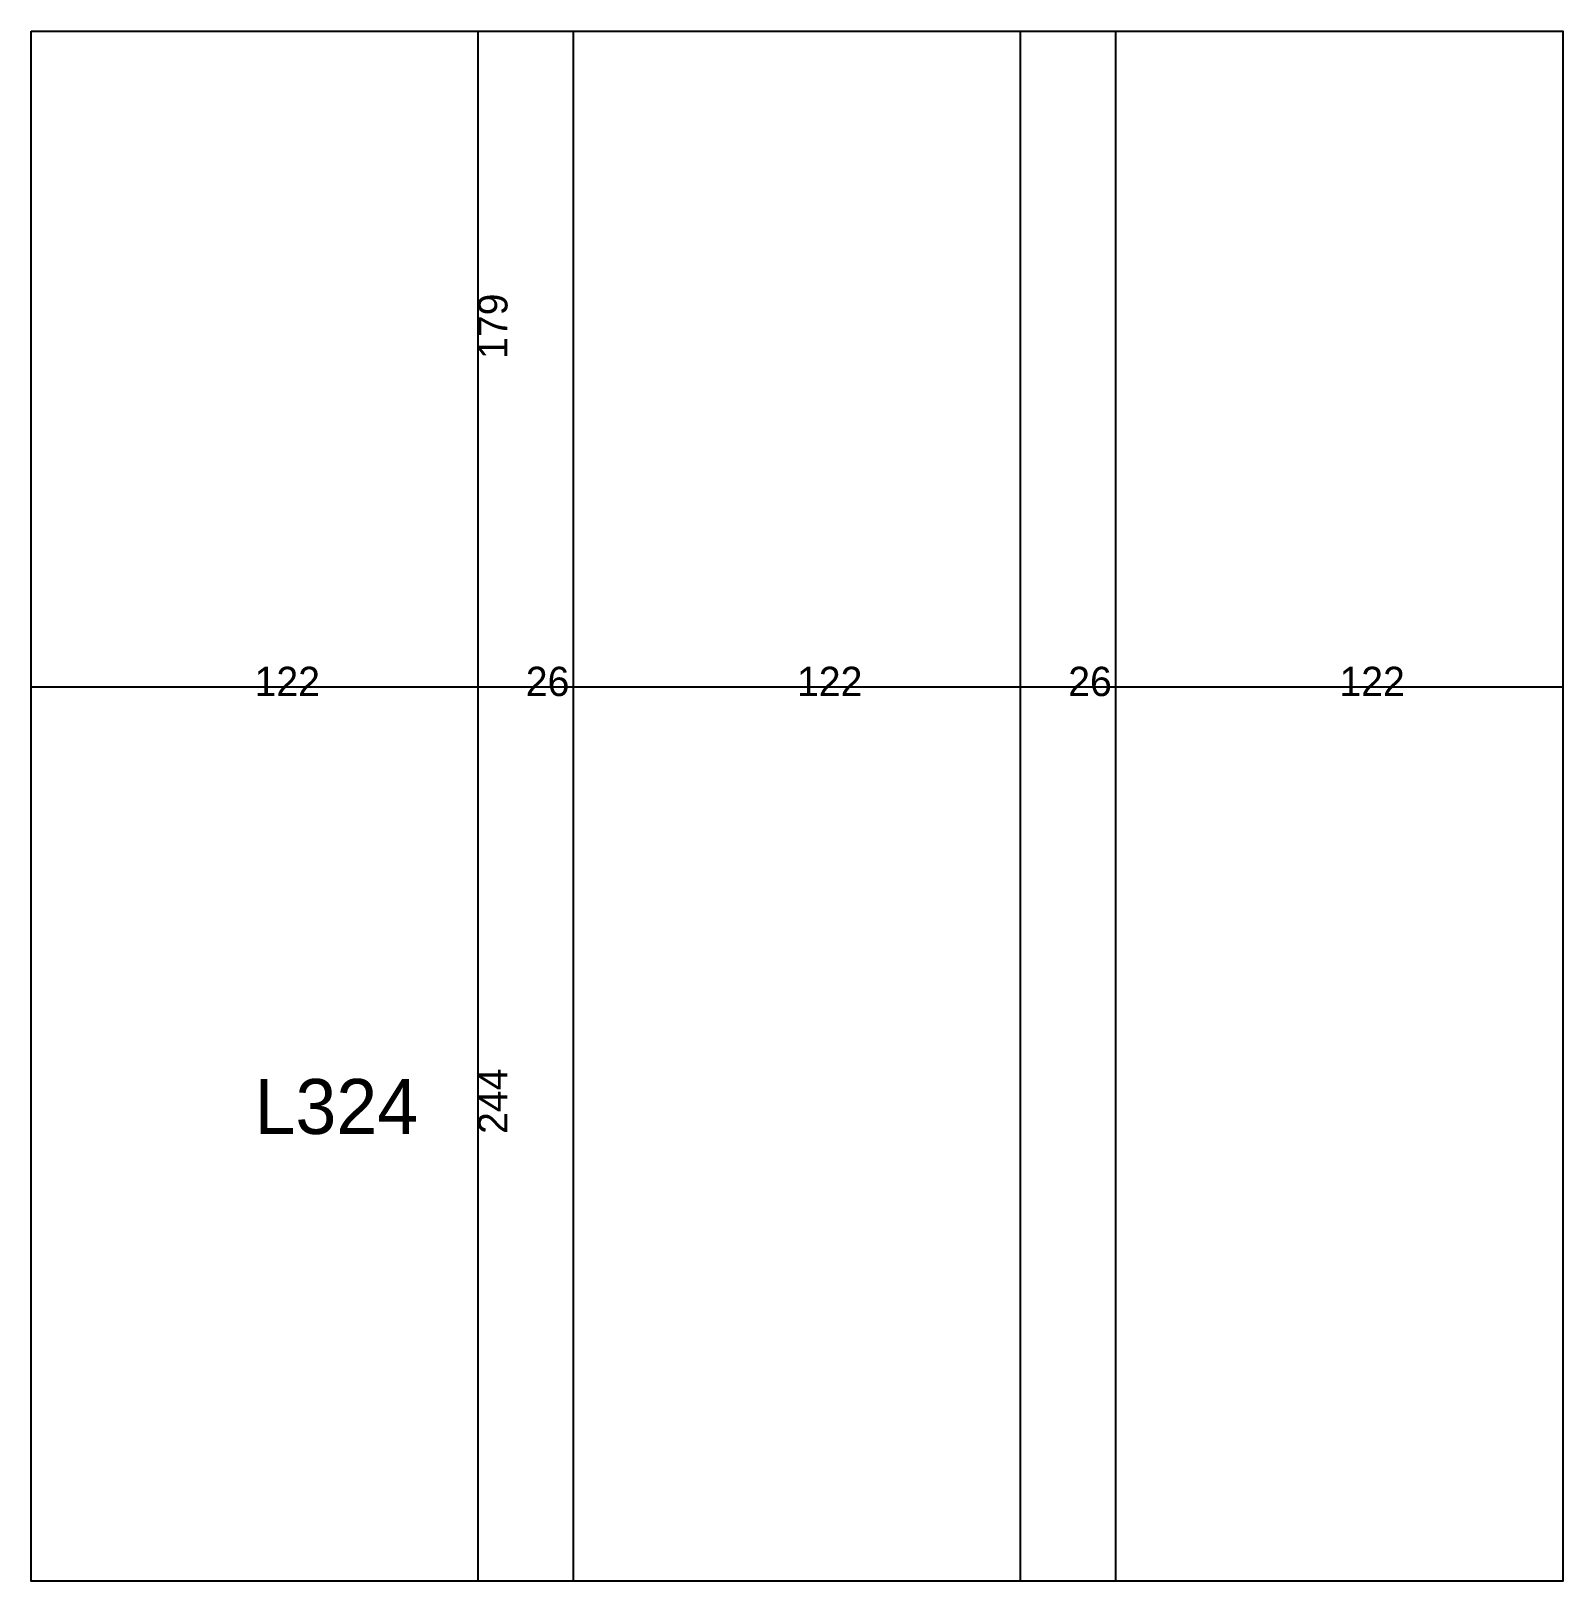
# Model space of a CAD drawing. Extents: x 3370 to 3788, y 2067 to 2490.
import ezdxf

# ---------------------------------------------------------------- set-up
doc = ezdxf.new("R2010")
doc.units = 0
for name, color, linetype in [('3', 3, 'Continuous'), ('4', 4, 'Continuous'), ('Painéis', 200, 'Continuous')]:
    doc.layers.add(name, color=color, linetype=linetype)

msp = doc.modelspace()

# ---------------------------------------------------------------- linework, layer by layer
at = {"layer": '3'}
for p, q in [((3370.3825, 2490.038), (3788.3825, 2490.038)), ((3370.3825, 2067.038), (3370.3825, 2490.038)), ((3492.3825, 2067.038), (3492.3825, 2490.038)), ((3518.3825, 2067.038), (3518.3825, 2490.038)), ((3640.3825, 2067.038), (3640.3825, 2490.038)), ((3666.3825, 2067.038), (3666.3825, 2490.038)), ((3788.3825, 2490.038), (3788.3825, 2067.038)), ((3370.3825, 2311.038), (3788.3825, 2311.038)), ((3788.3825, 2067.038), (3370.3825, 2067.038))]:
    msp.add_line(p, q, dxfattribs=at)
at = {"layer": '3', "lineweight": 25}
msp.add_lwpolyline([(3370.3825, 2490.038), (3788.3825, 2490.038), (3788.3825, 2067.038), (3370.3825, 2067.038)], close=True, dxfattribs=at)
at = {"layer": 'Painéis', "lineweight": 18}
for p, q in [((3492.3825, 2067.038), (3492.3825, 2490.038)), ((3518.3825, 2067.038), (3518.3825, 2490.038)), ((3640.3825, 2067.038), (3640.3825, 2490.038)), ((3666.3825, 2067.038), (3666.3825, 2490.038)), ((3370.3825, 2311.038), (3788.3825, 2311.038))]:
    msp.add_line(p, q, dxfattribs=at)

# ---------------------------------------------------------------- texts
at = {"layer": '4'}
msp.add_text('L324', height=15, dxfattribs=at).set_placement((3431.3825, 2189.038))
at = {"layer": 'Painéis'}
for s, p in [('179', (3500.3825, 2400.538)), ('244', (3500.3825, 2189.038))]:
    msp.add_text(s, height=8, rotation=90, dxfattribs=at).set_placement(p)
for s, p in [('122', (3431.3825, 2308.538)), ('26', (3505.3825, 2308.538)), ('122', (3579.3825, 2308.538)), ('26', (3653.3825, 2308.538)), ('122', (3727.3825, 2308.538))]:
    msp.add_text(s, height=8, dxfattribs=at).set_placement(p)

doc.saveas('drawing.dxf')
